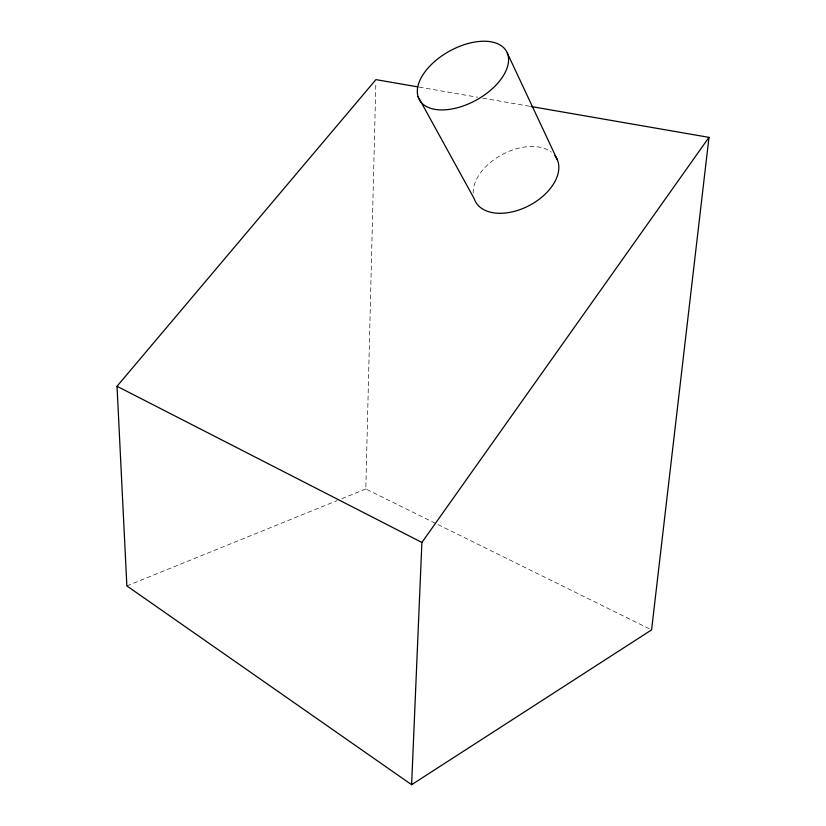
<?xml version="1.0" encoding="UTF-8"?>
<svg xmlns="http://www.w3.org/2000/svg" width="826" height="826" viewBox="0 0 826 826"><rect width="100%" height="100%" fill="white"/><g stroke="black" fill="none" stroke-linecap="round" stroke-linejoin="round"><path stroke-width="0.62" stroke-dasharray="4.13 3.1" d="M649.277 628.741L365.804 488.982L375.861 82.197M126.863 585.913L337.132 500.608M341.912 498.667L365.804 488.982M419.143 87.112L477.624 97.251M482.704 98.129L529.745 106.286M473.195 193.139A46.019 28.869 -28 0 1 502.797 154.225A46.019 28.869 -28 0 1 551.334 152.108"/><path stroke-width="1.24" d="M417.873 86.895L375.923 79.616L117.024 386.269L126.863 585.913L411.616 784.7L421.9 542.455L708.976 137.364L531.015 106.502M708.976 137.364L651.59 629.877L411.616 784.7M117.024 386.269L421.9 542.455M418.059 96.621L474.134 198.56A46.019 28.869 -28 0 0 529.703 205.302A46.019 28.869 -28 0 0 554.773 155.453M507.298 53.029A49.828 27.908 -29 0 1 450.005 109.29A49.828 27.908 -29 0 1 431.513 64.387A49.828 27.908 -29 0 1 507.298 53.029L557.354 159.81"/></g></svg>
